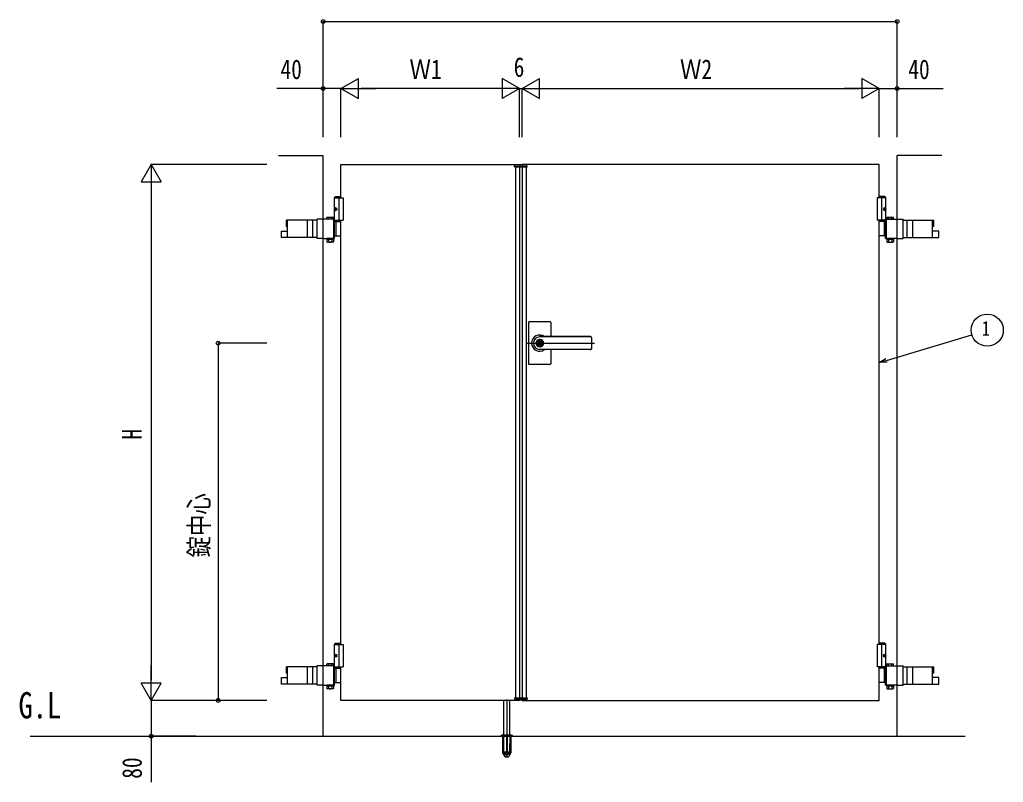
# Model space of a CAD drawing. Units: millimetres, scale not verified. Extents: x -4205 to 4205, y -2970 to 2970.
# Drawn here: x -2110 to 94, y -277 to 1430 of the extents above; entities that cross this region are included whole.
import ezdxf
from ezdxf.enums import TextEntityAlignment as Align

# ---------------------------------------------------------------- set-up
doc = ezdxf.new("R2010")
doc.units = ezdxf.units.MM
doc.header["$LTSCALE"] = 12
for name, color, linetype in [('0-2_USER1', 3, 'Continuous'), ('0-4_YKK_A1', 4, 'Continuous'), ('0-5_YKK_D', 6, 'Continuous')]:
    doc.layers.add(name, color=color, linetype=linetype)
doc.styles.add('ＭＳ ゴシック', font='')
doc.styles.get('ＭＳ ゴシック').set_extended_font_data('MS Gothic')

msp = doc.modelspace()

# ---------------------------------------------------------------- linework, layer by layer
at = {"layer": '0-4_YKK_A1'}
for p, q in [((-1529.98, 1126), (-1429.98, 1126)), ((-1429.98, -174), (-1429.98, 1126)), ((-143.98, -174), (-143.98, 1126)), ((-43.98, 1126), (-143.98, 1126)), ((-1389.98, 1031), (-1389.98, 1106)), ((-1000.88, 1100.5), (-1000.67, 1104.55)), ((-974.29, 1105.5), (-999.67, 1105.5)), ((-998.98, 1102.5), (-974.98, 1102.5)), ((-998.98, 1102.5), (-998.98, 1100.5)), ((-974.98, 1102.5), (-974.98, 1100.5)), ((-973.08, 1100.5), (-973.29, 1104.55)), ((-183.98, 1031), (-183.98, 1106)), ((-1000.88, 1100.5), (-973.08, 1100.5)), ((-998.98, 1100.5), (-998.98, -88.5)), ((-974.98, 1100.5), (-974.98, -88.5)), ((-1402.48, 1034), (-1404.48, 1032)), ((-1404.48, 978), (-1404.48, 1032)), ((-1404.48, 1032), (-1389.98, 1032)), ((-1402.48, 1034), (-1389.98, 1034)), ((-1394.98, 1031), (-1394.98, 981)), ((-171.48, 1034), (-183.98, 1034)), ((-169.48, 1032), (-183.98, 1032)), ((-178.98, 1031), (-178.98, 981)), ((-171.48, 1034), (-169.48, 1032)), ((-169.48, 978), (-169.48, 1032)), ((-1403.18, 1008.1), (-1403.78, 1008.1)), ((-1403.18, 1003.9), (-1403.78, 1003.9)), ((-1402.17, 1006.42), (-1402.76, 1006.42)), ((-1402.17, 1005.58), (-1402.76, 1005.58)), ((-171.79, 1006.42), (-171.2, 1006.42)), ((-171.79, 1005.58), (-171.2, 1005.58)), ((-170.78, 1008.1), (-170.18, 1008.1)), ((-170.78, 1003.9), (-170.18, 1003.9)), ((-1443.47, 981.5), (-1511.99, 981.5)), ((-1511.99, 967), (-1511.99, 981.5)), ((-1464.95, 942.5), (-1464.95, 981.5)), ((-1452.64, 942.5), (-1452.64, 981.5)), ((-1443.47, 940.45), (-1443.47, 983.55)), ((-1429.98, 983.55), (-1443.47, 983.55)), ((-1404.19, 983.55), (-1429.98, 983.55)), ((-1420.69, 987.55), (-1421.7, 986.97)), ((-1421.7, 983.55), (-1421.7, 986.97)), ((-1407.69, 987.55), (-1420.69, 987.55)), ((-1417.95, 983.55), (-1417.95, 986.97)), ((-1410.44, 983.55), (-1410.44, 986.97)), ((-1407.69, 987.55), (-1406.69, 986.97)), ((-1406.69, 983.55), (-1406.69, 986.97)), ((-1405.99, 982.05), (-1404.19, 982.05)), ((-1405.99, 941.95), (-1405.99, 982.05)), ((-1404.48, 981), (-1384.98, 981)), ((-1404.19, 940.45), (-1404.19, 983.55)), ((-1404.19, 978), (-1389.98, 978)), ((-1401.09, 978), (-1401.09, 946)), ((-1389.98, 31), (-1389.98, 981)), ((-169.48, 981), (-188.98, 981)), ((-183.98, 31), (-183.98, 981)), ((-169.77, 978), (-183.98, 978)), ((-172.87, 978), (-172.87, 946)), ((-169.77, 983.55), (-143.98, 983.55)), ((-169.77, 940.45), (-169.77, 983.55)), ((-167.97, 982.05), (-169.77, 982.05)), ((-167.97, 941.95), (-167.97, 982.05)), ((-166.27, 987.55), (-167.27, 986.97)), ((-167.27, 983.55), (-167.27, 986.97)), ((-166.27, 987.55), (-153.27, 987.55)), ((-163.52, 983.55), (-163.52, 986.97)), ((-156.01, 983.55), (-156.01, 986.97)), ((-153.27, 987.55), (-152.26, 986.97)), ((-152.26, 983.55), (-152.26, 986.97)), ((-143.98, 983.55), (-130.49, 983.55)), ((-130.49, 940.45), (-130.49, 983.55)), ((-130.49, 981.5), (-61.97, 981.5)), ((-121.32, 942.5), (-121.32, 981.5)), ((-109.01, 942.5), (-109.01, 981.5)), ((-61.97, 967), (-61.97, 981.5)), ((-1523.53, 957), (-1509.39, 957)), ((-1523.53, 942.5), (-1523.53, 957)), ((-1511.99, 967), (-1509.39, 967)), ((-1405.99, 962.5), (-1404.19, 962.5)), ((-1405.99, 961.5), (-1404.19, 961.5)), ((-167.97, 962.5), (-169.77, 962.5)), ((-167.97, 961.5), (-169.77, 961.5)), ((-61.97, 967), (-64.57, 967)), ((-50.43, 957), (-64.57, 957)), ((-50.43, 942.5), (-50.43, 957)), ((-1443.47, 942.5), (-1523.53, 942.5)), ((-1429.98, 940.45), (-1443.47, 940.45)), ((-1429.98, 940.45), (-1404.19, 940.45)), ((-1421.7, 938.45), (-1421.7, 932.53)), ((-1406.69, 938.45), (-1421.7, 938.45)), ((-1420.69, 931.95), (-1421.7, 932.53)), ((-1407.69, 931.95), (-1420.69, 931.95)), ((-1418.29, 938.45), (-1418.29, 940.45)), ((-1417.95, 938.45), (-1417.95, 932.53)), ((-1410.44, 938.45), (-1410.44, 932.53)), ((-1410.09, 938.45), (-1410.09, 940.45)), ((-1407.69, 931.95), (-1406.69, 932.53)), ((-1406.69, 938.45), (-1406.69, 932.53)), ((-1405.99, 941.95), (-1404.19, 941.95)), ((-1404.19, 946), (-1389.98, 946)), ((-169.77, 946), (-183.98, 946)), ((-167.97, 941.95), (-169.77, 941.95)), ((-143.98, 940.45), (-169.77, 940.45)), ((-167.27, 938.45), (-167.27, 932.53)), ((-167.27, 938.45), (-152.26, 938.45)), ((-166.27, 931.95), (-167.27, 932.53)), ((-166.27, 931.95), (-153.27, 931.95)), ((-163.87, 938.45), (-163.87, 940.45)), ((-163.52, 938.45), (-163.52, 932.53)), ((-156.01, 938.45), (-156.01, 932.53)), ((-155.67, 938.45), (-155.67, 940.45)), ((-153.27, 931.95), (-152.26, 932.53)), ((-152.26, 938.45), (-152.26, 932.53)), ((-143.98, 940.45), (-130.49, 940.45)), ((-130.49, 942.5), (-50.43, 942.5)), ((-969.98, 752), (-969.98, 660)), ((-921.98, 754), (-967.98, 754)), ((-919.98, 752), (-919.98, 720.57)), ((-976.15, 706), (-821.99, 706)), ((-945.88, 710.55), (-945.88, 707.5)), ((-945.88, 710.55), (-944.08, 710.55)), ((-944.56, 706.68), (-945.88, 707.5)), ((-944.56, 705.32), (-945.88, 704.5)), ((-830.98, 720.5), (-944.98, 720.5)), ((-830.98, 720), (-944.98, 720)), ((-943.98, 714.2), (-944.98, 714.2)), ((-944.08, 710.55), (-944.08, 707.95)), ((-942.28, 707), (-943.9, 707.67)), ((-942.28, 707), (-942.28, 705)), ((-828.97, 718.5), (-828.97, 693.45)), ((-945.88, 704.5), (-945.88, 701.45)), ((-945.88, 701.45), (-944.08, 701.45)), ((-943.98, 697.8), (-944.98, 697.8)), ((-830.98, 692), (-944.98, 692)), ((-830.98, 691.5), (-944.98, 691.5)), ((-944.08, 704.05), (-944.08, 701.45)), ((-943.9, 704.33), (-942.28, 705)), ((-919.98, 691.44), (-919.98, 660)), ((-921.98, 658), (-967.98, 658)), ((-1402.48, 34), (-1404.48, 32)), ((-1404.48, -22), (-1404.48, 32)), ((-1404.48, 32), (-1389.98, 32)), ((-1402.48, 34), (-1389.98, 34)), ((-1394.98, 31), (-1394.98, -19)), ((-171.48, 34), (-183.98, 34)), ((-169.48, 32), (-183.98, 32)), ((-178.98, 31), (-178.98, -19)), ((-171.48, 34), (-169.48, 32)), ((-169.48, -22), (-169.48, 32)), ((-1403.18, 8.1), (-1403.78, 8.1)), ((-1403.18, 3.9), (-1403.78, 3.9)), ((-1402.17, 6.42), (-1402.76, 6.42)), ((-1402.17, 5.58), (-1402.76, 5.58)), ((-171.79, 6.42), (-171.2, 6.42)), ((-171.79, 5.58), (-171.2, 5.58)), ((-170.78, 8.1), (-170.18, 8.1)), ((-170.78, 3.9), (-170.18, 3.9)), ((-1443.47, -18.5), (-1511.99, -18.5)), ((-1511.99, -33), (-1511.99, -18.5)), ((-1464.95, -57.5), (-1464.95, -18.5)), ((-1452.64, -57.5), (-1452.64, -18.5)), ((-1443.47, -59.55), (-1443.47, -16.45)), ((-1429.98, -16.45), (-1443.47, -16.45)), ((-1404.19, -16.45), (-1429.98, -16.45)), ((-1420.69, -12.45), (-1421.7, -13.03)), ((-1421.7, -16.45), (-1421.7, -13.03)), ((-1407.69, -12.45), (-1420.69, -12.45)), ((-1417.95, -16.45), (-1417.95, -13.03)), ((-1410.44, -16.45), (-1410.44, -13.03)), ((-1407.69, -12.45), (-1406.69, -13.03)), ((-1406.69, -16.45), (-1406.69, -13.03)), ((-1405.99, -17.95), (-1404.19, -17.95)), ((-1405.99, -58.05), (-1405.99, -17.95)), ((-1404.48, -19), (-1384.98, -19)), ((-1404.19, -59.55), (-1404.19, -16.45)), ((-1404.19, -22), (-1389.98, -22)), ((-1401.09, -22), (-1401.09, -54)), ((-169.48, -19), (-188.98, -19)), ((-169.77, -22), (-183.98, -22)), ((-172.87, -22), (-172.87, -54)), ((-169.77, -16.45), (-143.98, -16.45)), ((-169.77, -59.55), (-169.77, -16.45)), ((-167.97, -17.95), (-169.77, -17.95)), ((-167.97, -58.05), (-167.97, -17.95)), ((-166.27, -12.45), (-167.27, -13.03)), ((-167.27, -16.45), (-167.27, -13.03)), ((-166.27, -12.45), (-153.27, -12.45)), ((-163.52, -16.45), (-163.52, -13.03)), ((-156.01, -16.45), (-156.01, -13.03)), ((-153.27, -12.45), (-152.26, -13.03)), ((-152.26, -16.45), (-152.26, -13.03)), ((-143.98, -16.45), (-130.49, -16.45)), ((-130.49, -59.55), (-130.49, -16.45)), ((-130.49, -18.5), (-61.97, -18.5)), ((-121.32, -57.5), (-121.32, -18.5)), ((-109.01, -57.5), (-109.01, -18.5)), ((-61.97, -33), (-61.97, -18.5)), ((-1523.53, -43), (-1509.39, -43)), ((-1523.53, -57.5), (-1523.53, -43)), ((-1511.99, -33), (-1509.39, -33)), ((-1405.99, -37.5), (-1404.19, -37.5)), ((-1405.99, -38.5), (-1404.19, -38.5)), ((-167.97, -37.5), (-169.77, -37.5)), ((-167.97, -38.5), (-169.77, -38.5)), ((-61.97, -33), (-64.57, -33)), ((-50.43, -43), (-64.57, -43)), ((-50.43, -57.5), (-50.43, -43)), ((-1443.47, -57.5), (-1523.53, -57.5)), ((-1429.98, -59.55), (-1443.47, -59.55)), ((-1429.98, -59.55), (-1404.19, -59.55)), ((-1421.7, -61.55), (-1421.7, -67.47)), ((-1406.69, -61.55), (-1421.7, -61.55)), ((-1418.29, -61.55), (-1418.29, -59.55)), ((-1417.95, -61.55), (-1417.95, -67.47)), ((-1410.44, -61.55), (-1410.44, -67.47)), ((-1410.09, -61.55), (-1410.09, -59.55)), ((-1406.69, -61.55), (-1406.69, -67.47)), ((-1405.99, -58.05), (-1404.19, -58.05)), ((-1404.19, -54), (-1389.98, -54)), ((-169.77, -54), (-183.98, -54)), ((-167.97, -58.05), (-169.77, -58.05)), ((-143.98, -59.55), (-169.77, -59.55)), ((-167.27, -61.55), (-167.27, -67.47)), ((-167.27, -61.55), (-152.26, -61.55)), ((-163.87, -61.55), (-163.87, -59.55)), ((-163.52, -61.55), (-163.52, -67.47)), ((-156.01, -61.55), (-156.01, -67.47)), ((-155.67, -61.55), (-155.67, -59.55)), ((-152.26, -61.55), (-152.26, -67.47)), ((-143.98, -59.55), (-130.49, -59.55)), ((-130.49, -57.5), (-50.43, -57.5)), ((-1420.69, -68.05), (-1421.7, -67.47)), ((-1407.69, -68.05), (-1420.69, -68.05)), ((-1407.69, -68.05), (-1406.69, -67.47)), ((-166.27, -68.05), (-167.27, -67.47)), ((-166.27, -68.05), (-153.27, -68.05)), ((-153.27, -68.05), (-152.26, -67.47)), ((-1024.98, -171), (-1024.98, -94)), ((-1018.48, -92), (-1018.48, -222)), ((-1011.98, -171), (-1011.98, -94)), ((-1000.88, -88.5), (-973.08, -88.5)), ((-1000.88, -88.5), (-1000.67, -92.55)), ((-974.29, -93.5), (-999.67, -93.5)), ((-998.98, -90.5), (-998.98, -88.5)), ((-998.98, -90.5), (-974.98, -90.5)), ((-974.98, -90.5), (-974.98, -88.5)), ((-973.08, -88.5), (-973.29, -92.55)), ((-2086.15, -174), (8.63, -174)), ((-1031.48, -173.16), (-1031.48, -174)), ((-1031.48, -174), (-1005.48, -174)), ((-1031.19, -172.46), (-1005.77, -172.46)), ((-1027.48, -171), (-1030.82, -172.22)), ((-1027.73, -174), (-1027.73, -211.03)), ((-1027.48, -171), (-1009.48, -171)), ((-1027.17, -174), (-1027.17, -212)), ((-1026.31, -171), (-1025.81, -171.5)), ((-1025.48, -209.06), (-1025.81, -171.5)), ((-1025.81, -171.5), (-1011.15, -171.5)), ((-1019.48, -174), (-1019.48, -212)), ((-1017.48, -174), (-1017.48, -212)), ((-1011.98, -171), (-1011.98, -209.8)), ((-1011.48, -209.06), (-1011.15, -171.5)), ((-1010.65, -171), (-1011.15, -171.5)), ((-1009.79, -174), (-1009.79, -212)), ((-1009.48, -171), (-1006.14, -172.22)), ((-1009.23, -174), (-1009.23, -211.03)), ((-1005.48, -173.16), (-1005.48, -174)), ((-1027.73, -211.03), (-1022.84, -219.5)), ((-1027.17, -212), (-1019.48, -212)), ((-1024.93, -210.12), (-1024.93, -209.8)), ((-1024.93, -210.12), (-1012.03, -210.12)), ((-1021.97, -220), (-1014.99, -220)), ((-1019.48, -211.03), (-1017.48, -211.03)), ((-1017.48, -212), (-1009.79, -212)), ((-1009.23, -211.03), (-1014.12, -219.5)), ((-1012.03, -209.8), (-1012.03, -210.12))]:
    msp.add_line(p, q, dxfattribs=at)
for points in [[(-1389.98, 1106), (-989.98, 1106), (-989.98, -94), (-1389.98, -94), (-1389.98, -19)], [(-183.98, 1106), (-983.98, 1106), (-983.98, -94), (-183.98, -94), (-183.98, -19)], [(-1404.48, 1031), (-1384.98, 1031), (-1384.98, 981)], [(-169.48, 1031), (-188.98, 1031), (-188.98, 981)], [(-1403.89, 1007.26), (-1403.92, 1007.1), (-1403.96, 1006.94), (-1404.03, 1006.79), (-1404.11, 1006.67), (-1404.21, 1006.56), (-1404.27, 1006.51)], [(-1404.27, 1005.49), (-1404.21, 1005.44), (-1404.11, 1005.33), (-1404.03, 1005.21), (-1403.96, 1005.06), (-1403.92, 1004.9), (-1403.89, 1004.74)], [(-1402.76, 1006.42), (-1402.87, 1006.44), (-1402.98, 1006.48), (-1403.08, 1006.56), (-1403.17, 1006.67), (-1403.24, 1006.79), (-1403.28, 1006.94), (-1403.3, 1007.1), (-1403.3, 1007.26)], [(-1403.3, 1004.74), (-1403.3, 1004.9), (-1403.28, 1005.06), (-1403.24, 1005.21), (-1403.17, 1005.33), (-1403.08, 1005.44), (-1402.98, 1005.52), (-1402.87, 1005.56), (-1402.76, 1005.58)], [(-171.2, 1006.42), (-171.09, 1006.44), (-170.98, 1006.48), (-170.88, 1006.56), (-170.79, 1006.67), (-170.72, 1006.79), (-170.68, 1006.94), (-170.66, 1007.1), (-170.66, 1007.26)], [(-170.66, 1004.74), (-170.66, 1004.9), (-170.68, 1005.06), (-170.72, 1005.21), (-170.79, 1005.33), (-170.88, 1005.44), (-170.98, 1005.52), (-171.09, 1005.56), (-171.2, 1005.58)], [(-170.07, 1007.26), (-170.04, 1007.1), (-170, 1006.94), (-169.93, 1006.79), (-169.85, 1006.67), (-169.75, 1006.56), (-169.69, 1006.51)], [(-169.69, 1005.49), (-169.75, 1005.44), (-169.85, 1005.33), (-169.93, 1005.21), (-170, 1005.06), (-170.04, 1004.9), (-170.07, 1004.74)], [(-1509.39, 942.5), (-1509.39, 967), (-1509.39, 981.5)], [(-64.57, 942.5), (-64.57, 967), (-64.57, 981.5)], [(-1404.48, 31), (-1384.98, 31), (-1384.98, -19)], [(-169.48, 31), (-188.98, 31), (-188.98, -19)], [(-1403.89, 7.26), (-1403.92, 7.1), (-1403.96, 6.94), (-1404.03, 6.79), (-1404.11, 6.67), (-1404.21, 6.56), (-1404.27, 6.51)], [(-1404.27, 5.49), (-1404.21, 5.44), (-1404.11, 5.33), (-1404.03, 5.21), (-1403.96, 5.06), (-1403.92, 4.9), (-1403.89, 4.74)], [(-1402.76, 6.42), (-1402.87, 6.44), (-1402.98, 6.48), (-1403.08, 6.56), (-1403.17, 6.67), (-1403.24, 6.79), (-1403.28, 6.94), (-1403.3, 7.1), (-1403.3, 7.26)], [(-1403.3, 4.74), (-1403.3, 4.9), (-1403.28, 5.06), (-1403.24, 5.21), (-1403.17, 5.33), (-1403.08, 5.44), (-1402.98, 5.52), (-1402.87, 5.56), (-1402.76, 5.58)], [(-171.2, 6.42), (-171.09, 6.44), (-170.98, 6.48), (-170.88, 6.56), (-170.79, 6.67), (-170.72, 6.79), (-170.68, 6.94), (-170.66, 7.1), (-170.66, 7.26)], [(-170.66, 4.74), (-170.66, 4.9), (-170.68, 5.06), (-170.72, 5.21), (-170.79, 5.33), (-170.88, 5.44), (-170.98, 5.52), (-171.09, 5.56), (-171.2, 5.58)], [(-170.07, 7.26), (-170.04, 7.1), (-170, 6.94), (-169.93, 6.79), (-169.85, 6.67), (-169.75, 6.56), (-169.69, 6.51)], [(-169.69, 5.49), (-169.75, 5.44), (-169.85, 5.33), (-169.93, 5.21), (-170, 5.06), (-170.04, 4.9), (-170.07, 4.74)], [(-1509.39, -57.5), (-1509.39, -33), (-1509.39, -18.5)], [(-64.57, -57.5), (-64.57, -33), (-64.57, -18.5)], [(-1011.98, -209.8), (-1024.98, -209.8), (-1024.98, -171)]]:
    msp.add_lwpolyline(points, dxfattribs=at)
for points in [[(-1406.49, 940.45), (-1421.89, 940.45), (-1421.89, 938.45), (-1406.49, 938.45)], [(-167.47, 940.45), (-152.07, 940.45), (-152.07, 938.45), (-167.47, 938.45)], [(-1406.49, -59.55), (-1421.89, -59.55), (-1421.89, -61.55), (-1406.49, -61.55)], [(-167.47, -59.55), (-152.07, -59.55), (-152.07, -61.55), (-167.47, -61.55)]]:
    msp.add_lwpolyline(points, close=True, dxfattribs=at)
msp.add_circle((-944.98, 706), 6.6, dxfattribs=at)
for centre, radius, start, end in [((-999.67, 1104.5), 1, 90, 177), ((-974.29, 1104.5), 1, 3, 90), ((-1419.82, 984.23), 3.32, 55.61575, 124.38425), ((-1414.19, 975.13), 12.42, 72.41205, 107.58795), ((-1408.56, 984.23), 3.32, 55.61575, 124.38425), ((-165.4, 984.23), 3.32, 55.61575, 124.38425), ((-159.77, 975.13), 12.42, 72.41205, 107.58795), ((-154.14, 984.23), 3.32, 55.61575, 124.38425), ((-1419.82, 935.27), 3.32, 235.61575, 304.38425), ((-1414.19, 944.37), 12.42, 252.41205, 287.58795), ((-1408.56, 935.27), 3.32, 235.61575, 304.38425), ((-165.4, 935.27), 3.32, 235.61575, 304.38425), ((-159.77, 944.37), 12.42, 252.41205, 287.58795), ((-154.14, 935.27), 3.32, 235.61575, 304.38425), ((-967.98, 752), 2, 90, 180), ((-921.98, 752), 2, 0, 90), ((-944.98, 706), 18, 54.01459, 180.00366), ((-944.98, 706), 18, 180.00366, 305.98541), ((-944.98, 706), 14, 90, 270), ((-944.98, 706), 8.2, 90, 270), ((-944.98, 706), 4, 103.00288, 256.99712), ((-944.98, 706), 2, 116.74368, 243.25632), ((-944.98, 706), 0.8, 301.82132, 58.17868), ((-944.98, 706), 4, 283.00288, 76.99712), ((-943.78, 707.95), 0.3, 180, 247.38014), ((-943.98, 706), 8.2, 270, 90), ((-830.97, 718.5), 2, 0, 90), ((-830.97, 718), 2, 0, 90), ((-943.78, 704.05), 0.3, 112.61986, 180), ((-830.97, 694), 2, 270, 0), ((-830.97, 693.5), 2, 270, 0), ((-967.98, 660), 2, 180, 270), ((-921.98, 660), 2, 270, 0), ((-1419.82, -15.77), 3.32, 55.61575, 124.38425), ((-1414.19, -24.87), 12.42, 72.41205, 107.58795), ((-1408.56, -15.77), 3.32, 55.61575, 124.38425), ((-165.4, -15.77), 3.32, 55.61575, 124.38425), ((-159.77, -24.87), 12.42, 72.41205, 107.58795), ((-154.14, -15.77), 3.32, 55.61575, 124.38425), ((-1419.82, -64.73), 3.32, 235.61575, 304.38425), ((-1414.19, -55.63), 12.42, 252.41205, 287.58795), ((-1408.56, -64.73), 3.32, 235.61575, 304.38425), ((-165.4, -64.73), 3.32, 235.61575, 304.38425), ((-159.77, -55.63), 12.42, 252.41205, 287.58795), ((-154.14, -64.73), 3.32, 235.61575, 304.38425), ((-999.67, -92.5), 1, 183, 270), ((-974.29, -92.5), 1, 270, 357), ((-1030.48, -173.16), 1, 110, 180), ((-1006.48, -173.16), 1, 0, 70), ((-1018.48, -209), 7, 180.5, 359.5), ((-1018.48, -206.7), 7.3, 207.94179, 270), ((-1021.97, -219), 1, 210, 270), ((-1018.48, -206.7), 7.3, 270, 332.05821), ((-1014.99, -219), 1, 270, 330)]:
    msp.add_arc(centre, radius, start, end, dxfattribs=at)
for centre in [(-1401.82, 1006), (-172.14, 1006), (-1401.82, 6), (-172.14, 6)]:
    msp.add_ellipse(centre, major_axis=(0, -3.5), ratio=0.707107, dxfattribs=at)
for centre, start_param, end_param in [((-1397.59, 1006), 1.3352921, 1.4303349), ((-1397.59, 1006), 1.7112577, 1.8063006), ((-1397, 1006), 1.3352921, 1.4303349), ((-1397, 1006), 1.7112577, 1.8063006), ((-1395.81, 1006), 1.5241127, 1.6174799), ((-178.15, 1006), 4.6657054, 4.7590726), ((-176.96, 1006), 4.8528504, 4.9478932), ((-176.96, 1006), 4.4768847, 4.5719276), ((-176.37, 1006), 4.8528504, 4.9478932), ((-176.37, 1006), 4.4768847, 4.5719276), ((-1397.59, 6), 1.3352921, 1.4303349), ((-1397.59, 6), 1.7112577, 1.8063006), ((-1397, 6), 1.3352921, 1.4303349), ((-1397, 6), 1.7112577, 1.8063006), ((-1395.81, 6), 1.5241127, 1.6174799), ((-178.15, 6), 4.6657054, 4.7590726), ((-176.96, 6), 4.8528504, 4.9478932), ((-176.96, 6), 4.4768847, 4.5719276), ((-176.37, 6), 4.8528504, 4.9478932), ((-176.37, 6), 4.4768847, 4.5719276)]:
    msp.add_ellipse(centre, major_axis=(0, 9), ratio=0.707107, start_param=start_param, end_param=end_param, dxfattribs=at)
at = {"layer": '0-5_YKK_D'}
for p, q in [((-1429.98, 1166.96), (-1429.98, 1427)), ((-1429.98, 1426), (-143.98, 1426)), ((-143.98, 1166.96), (-143.98, 1427)), ((-1389.98, 1276), (-1351.01, 1298.5)), ((-1351.01, 1253.5), (-1351.01, 1298.5)), ((-989.98, 1276), (-1028.95, 1298.5)), ((-1028.95, 1298.5), (-1028.95, 1253.5)), ((-983.98, 1276), (-945.01, 1298.5)), ((-945.01, 1253.5), (-945.01, 1298.5)), ((-183.98, 1276), (-222.95, 1298.5)), ((-222.95, 1298.5), (-222.95, 1253.5)), ((-1429.98, 1166.96), (-1429.98, 1277)), ((-1389.98, 1166.96), (-1389.98, 1277)), ((-1389.98, 1166.96), (-1389.98, 1277)), ((-1389.98, 1276), (-1351.01, 1253.5)), ((-1389.98, 1276), (-1312.04, 1276)), ((-1034.98, 1276), (-1344.98, 1276)), ((-989.98, 1276), (-1067.92, 1276)), ((-989.98, 1276), (-1028.95, 1253.5)), ((-989.98, 1276), (-1006.98, 1276)), ((-989.98, 1166.96), (-989.98, 1277)), ((-989.98, 1166.96), (-989.98, 1277)), ((-989.98, 1276), (-983.98, 1276)), ((-983.98, 1166.96), (-983.98, 1277)), ((-983.98, 1166.96), (-983.98, 1277)), ((-983.98, 1276), (-966.98, 1276)), ((-983.98, 1276), (-945.01, 1253.5)), ((-983.98, 1276), (-906.04, 1276)), ((-938.98, 1276), (-228.98, 1276)), ((-183.98, 1276), (-261.92, 1276)), ((-183.98, 1276), (-222.95, 1253.5)), ((-183.98, 1166.96), (-183.98, 1277)), ((-183.98, 1166.96), (-183.98, 1277)), ((-143.98, 1166.96), (-143.98, 1277)), ((-1814.98, 1106), (-1837.48, 1067.03)), ((-1556.36, 1106), (-1815.98, 1106)), ((-1814.98, 1106), (-1792.48, 1067.03)), ((-1814.98, 1106), (-1814.98, 1028.06)), ((-1837.48, 1067.03), (-1792.48, 1067.03)), ((-1814.98, 1061), (-1814.98, -49)), ((-1556.36, 706), (-1665.98, 706)), ((-1664.98, 706), (-1664.98, -94)), ((-1814.98, -94), (-1814.98, -16.06)), ((-1814.98, -94), (-1837.48, -55.03)), ((-1792.48, -55.03), (-1837.48, -55.03)), ((-1814.98, -94), (-1792.48, -55.03)), ((-1556.36, -94), (-1815.98, -94)), ((-1556.36, -94), (-1815.98, -94)), ((-1556.36, -94), (-1665.98, -94)), ((-1715.7, -174), (-1815.98, -174))]:
    msp.add_line(p, q, dxfattribs=at)
for points in [[(-1389.98, 1276), (-1429.98, 1276), (-1533.38, 1276)], [(-183.98, 1276), (-143.98, 1276), (-40.58, 1276)], [(-184.26, 662.5), (-167.98, 667.39), (23.41, 724.85)], [(-166.67, 663.03), (-184.26, 662.5), (-169.29, 671.76)], [(-1814.98, -94), (-1814.98, -174), (-1814.98, -277.4)]]:
    msp.add_lwpolyline(points, dxfattribs=at)
for centre, radius in [((-1429.98, 1426), 4.25), ((-143.98, 1426), 4.25), ((-1429.98, 1276), 4.25), ((-143.98, 1276), 4.25), ((57.89, 735.21), 36), ((-1664.98, 706), 4.25), ((-1664.98, -94), 4.25), ((-1814.98, -174), 4.25)]:
    msp.add_circle(centre, radius, dxfattribs=at)

# ---------------------------------------------------------------- texts
at = {"layer": '0-2_USER1', "style": 'ＭＳ ゴシック', "width": 0.8}
msp.add_text('G.L', height=58.65, dxfattribs=at).set_placement((-2112.33, -151.72), align=Align.BOTTOM_LEFT)
at = {"layer": '0-5_YKK_D', "style": 'ＭＳ ゴシック', "width": 0.8}
for s, height, p in [('6', 43.99, (-1002.98, 1289)), ('40', 43.99, (-1525.38, 1284)), ('Ｗ1', 43.99, (-1236.38, 1284)), ('Ｗ2', 43.99, (-630.38, 1284)), ('40', 43.99, (-118.98, 1284)), ('1', 32.99, (45.89, 712.71))]:
    msp.add_text(s, height=height, dxfattribs=at).set_placement(p, align=Align.BOTTOM_LEFT)
for s, p in [('H', (-1822.98, 490)), ('錠中心', (-1672.98, 226)), ('80', (-1822.98, -269.4))]:
    msp.add_text(s, height=43.99, rotation=90, dxfattribs=at).set_placement(p, align=Align.BOTTOM_LEFT)

doc.saveas('drawing.dxf')
